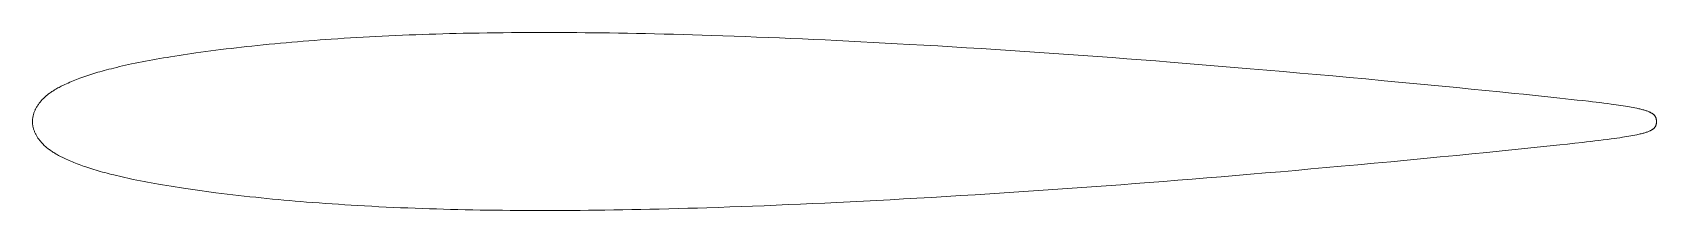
# Model space of a CAD drawing. Header units: millimetres. Extents: x 123.6 to 183.4, y 119.7 to 126.3.
import ezdxf

# ---------------------------------------------------------------- set-up
doc = ezdxf.new("R2010")
doc.units = ezdxf.units.MM
doc.layers.add('Geometries', color=7, linetype='Continuous')

msp = doc.modelspace()

# ---------------------------------------------------------------- linework, layer by layer
at = {"layer": 'Geometries', "linetype": 'Continuous', "lineweight": 13, "flags": 128}
for points in [[(123.554, 123), (123.554, 123.024), (123.555, 123.048), (123.557, 123.071), (123.559, 123.095), (123.562, 123.119), (123.565, 123.142), (123.569, 123.165), (123.574, 123.191), (123.58, 123.216), (123.586, 123.241), (123.593, 123.267), (123.6, 123.291), (123.609, 123.316), (123.617, 123.341), (123.627, 123.365), (123.637, 123.389), (123.647, 123.413), (123.658, 123.437), (123.669, 123.46), (123.681, 123.483), (123.693, 123.505), (123.708, 123.531), (123.723, 123.556), (123.738, 123.581), (123.755, 123.606), (123.771, 123.631), (123.789, 123.655), (123.806, 123.678), (123.824, 123.702), (123.844, 123.726), (123.864, 123.75), (123.884, 123.773), (123.905, 123.796), (123.926, 123.819), (123.948, 123.841), (123.972, 123.865), (123.996, 123.888), (124.021, 123.911), (124.046, 123.933), (124.071, 123.955), (124.097, 123.976), (124.122, 123.996), (124.148, 124.017), (124.175, 124.036), (124.206, 124.059), (124.238, 124.082), (124.271, 124.104), (124.304, 124.125), (124.337, 124.146), (124.37, 124.167), (124.411, 124.191), (124.452, 124.215), (124.493, 124.237), (124.535, 124.26), (124.576, 124.282), (124.618, 124.303), (124.659, 124.324), (124.701, 124.344), (124.743, 124.364), (124.804, 124.392), (124.866, 124.42), (124.927, 124.447), (124.989, 124.473), (125.051, 124.499), (125.112, 124.524), (125.173, 124.548), (125.235, 124.572), (125.296, 124.595), (125.37, 124.622), (125.444, 124.648), (125.518, 124.673), (125.592, 124.698), (125.667, 124.723), (125.741, 124.747), (125.816, 124.77), (125.891, 124.793), (125.967, 124.815), (126.042, 124.837), (126.118, 124.858), (126.193, 124.879), (126.283, 124.903), (126.372, 124.926), (126.462, 124.949), (126.551, 124.972), (126.66, 124.998), (126.769, 125.024), (126.878, 125.049), (126.987, 125.074), (127.096, 125.098), (127.206, 125.122), (127.335, 125.149), (127.464, 125.175), (127.593, 125.201), (127.723, 125.226), (127.855, 125.251), (127.987, 125.275), (128.12, 125.299), (128.252, 125.322), (128.385, 125.344), (128.517, 125.367), (128.65, 125.388), (128.805, 125.413), (128.96, 125.437), (129.115, 125.461), (129.271, 125.484), (129.426, 125.507), (129.581, 125.529), (129.764, 125.555), (129.948, 125.58), (130.131, 125.604), (130.315, 125.627), (130.505, 125.651), (130.695, 125.675), (130.886, 125.697), (131.076, 125.72), (131.267, 125.741), (131.457, 125.762), (131.648, 125.783), (131.858, 125.805), (132.067, 125.826), (132.277, 125.847), (132.487, 125.867), (132.697, 125.887), (132.907, 125.906), (133.118, 125.924), (133.328, 125.942), (133.538, 125.96), (133.748, 125.976), (133.955, 125.993), (134.161, 126.008), (134.368, 126.023), (134.575, 126.038), (134.809, 126.054), (135.044, 126.069), (135.279, 126.084), (135.514, 126.098), (135.749, 126.111), (135.984, 126.124), (136.22, 126.136), (136.455, 126.148), (136.701, 126.16), (136.947, 126.171), (137.194, 126.182), (137.44, 126.192), (137.687, 126.201), (137.933, 126.21), (138.184, 126.219), (138.434, 126.227), (138.684, 126.234), (138.935, 126.241), (139.185, 126.247), (139.436, 126.253), (139.731, 126.259), (140.026, 126.264), (140.322, 126.269), (140.617, 126.273), (140.918, 126.277), (141.22, 126.28), (141.521, 126.282), (141.822, 126.283), (142.124, 126.284), (142.425, 126.284), (142.726, 126.284), (143.028, 126.283), (143.329, 126.282), (143.63, 126.28), (143.932, 126.277), (144.233, 126.274), (144.534, 126.27), (144.836, 126.266), (145.167, 126.261), (145.498, 126.255), (145.83, 126.248), (146.161, 126.242), (146.493, 126.234), (146.844, 126.226), (147.195, 126.217), (147.547, 126.207), (147.898, 126.197), (148.25, 126.186), (148.601, 126.175), (149.015, 126.161), (149.429, 126.147), (149.843, 126.132), (150.257, 126.116), (150.68, 126.099), (151.102, 126.082), (151.525, 126.064), (151.947, 126.045), (152.369, 126.026), (152.792, 126.007), (153.214, 125.986), (153.661, 125.964), (154.108, 125.942), (154.555, 125.919), (155.001, 125.895), (155.448, 125.871), (155.895, 125.846), (156.421, 125.816), (156.948, 125.786), (157.474, 125.755), (158.001, 125.723), (158.538, 125.689), (159.075, 125.655), (159.612, 125.62), (160.149, 125.585), (160.686, 125.548), (161.222, 125.511), (161.759, 125.474), (162.296, 125.435), (162.833, 125.396), (163.369, 125.356), (163.906, 125.316), (164.442, 125.275), (164.979, 125.233), (165.515, 125.191), (166.105, 125.144), (166.695, 125.096), (167.285, 125.047), (167.875, 124.998), (168.465, 124.948), (169.074, 124.895), (169.683, 124.842), (170.292, 124.789), (170.901, 124.734), (171.51, 124.679), (172.119, 124.624), (172.728, 124.568), (173.398, 124.505), (174.068, 124.442), (174.737, 124.379), (175.407, 124.314), (176.076, 124.249), (176.609, 124.197), (177.141, 124.144), (177.673, 124.091), (178.206, 124.037), (178.54, 124.003), (178.875, 123.968), (179.209, 123.934), (179.544, 123.899), (179.878, 123.863), (180.091, 123.84), (180.304, 123.817), (180.517, 123.793), (180.729, 123.769), (180.942, 123.745), (181.081, 123.728), (181.22, 123.712), (181.359, 123.695), (181.498, 123.677), (181.637, 123.659), (181.776, 123.641), (181.864, 123.629), (181.953, 123.617), (182.041, 123.604), (182.129, 123.591), (182.217, 123.577), (182.306, 123.563), (182.375, 123.552), (182.444, 123.54), (182.513, 123.527), (182.582, 123.514), (182.651, 123.501), (182.719, 123.487), (182.756, 123.479), (182.793, 123.471), (182.83, 123.463), (182.867, 123.454), (182.904, 123.445), (182.941, 123.435), (182.978, 123.425), (183.006, 123.416), (183.035, 123.407), (183.064, 123.398), (183.092, 123.388), (183.12, 123.377), (183.149, 123.366), (183.177, 123.354), (183.192, 123.347), (183.208, 123.34), (183.224, 123.333), (183.239, 123.325), (183.254, 123.317), (183.269, 123.309), (183.283, 123.3), (183.297, 123.291), (183.309, 123.282), (183.321, 123.273), (183.333, 123.264), (183.344, 123.254), (183.354, 123.244), (183.364, 123.233), (183.374, 123.222), (183.382, 123.21), (183.391, 123.198), (183.398, 123.186), (183.405, 123.173), (183.412, 123.159), (183.418, 123.146), (183.423, 123.132), (183.428, 123.118), (183.432, 123.104), (183.435, 123.09), (183.439, 123.075), (183.441, 123.06), (183.443, 123.045), (183.445, 123.03), (183.446, 123.015), (183.446, 123)], [(183.446, 123), (183.446, 122.985), (183.445, 122.97), (183.444, 122.955), (183.442, 122.94), (183.44, 122.925), (183.437, 122.91), (183.434, 122.896), (183.43, 122.882), (183.425, 122.868), (183.421, 122.855), (183.416, 122.843), (183.41, 122.832), (183.405, 122.82), (183.398, 122.809), (183.392, 122.798), (183.384, 122.787), (183.377, 122.777), (183.369, 122.768), (183.361, 122.759), (183.352, 122.75), (183.343, 122.742), (183.334, 122.734), (183.325, 122.726), (183.313, 122.717), (183.301, 122.709), (183.289, 122.701), (183.276, 122.693), (183.261, 122.684), (183.245, 122.676), (183.229, 122.668), (183.213, 122.66), (183.196, 122.652), (183.18, 122.645), (183.152, 122.633), (183.123, 122.622), (183.095, 122.612), (183.067, 122.602), (183.038, 122.592), (183.01, 122.583), (182.982, 122.575), (182.954, 122.567), (182.925, 122.559), (182.885, 122.549), (182.844, 122.539), (182.804, 122.53), (182.763, 122.521), (182.722, 122.512), (182.647, 122.497), (182.572, 122.483), (182.497, 122.469), (182.422, 122.456), (182.346, 122.443), (182.271, 122.431), (182.195, 122.419), (182.091, 122.403), (181.987, 122.388), (181.883, 122.373), (181.779, 122.359), (181.627, 122.339), (181.476, 122.319), (181.324, 122.3), (181.172, 122.282), (181.02, 122.264), (180.869, 122.247), (180.717, 122.229), (180.438, 122.198), (180.16, 122.167), (179.881, 122.137), (179.526, 122.099), (179.171, 122.062), (178.817, 122.025), (178.462, 121.989), (178.107, 121.953), (177.752, 121.917), (177.194, 121.861), (176.636, 121.806), (176.079, 121.751), (175.47, 121.692), (174.861, 121.633), (174.253, 121.575), (173.644, 121.518), (173.035, 121.461), (172.426, 121.404), (171.817, 121.348), (171.259, 121.298), (170.701, 121.248), (170.142, 121.198), (169.584, 121.149), (169.025, 121.101), (168.467, 121.053), (167.932, 121.007), (167.397, 120.962), (166.862, 120.918), (166.326, 120.874), (165.791, 120.831), (165.266, 120.789), (164.74, 120.748), (164.214, 120.707), (163.688, 120.668), (163.152, 120.627), (162.615, 120.588), (162.078, 120.549), (161.541, 120.511), (161.005, 120.474), (160.468, 120.437), (159.931, 120.401), (159.394, 120.366), (158.857, 120.331), (158.32, 120.297), (157.783, 120.264), (157.245, 120.232), (156.708, 120.2), (156.171, 120.169), (155.679, 120.142), (155.186, 120.115), (154.693, 120.088), (154.201, 120.063), (153.708, 120.038), (153.215, 120.014), (152.769, 119.992), (152.322, 119.972), (151.875, 119.951), (151.428, 119.932), (150.98, 119.913), (150.533, 119.895), (150.112, 119.879), (149.69, 119.863), (149.269, 119.848), (148.847, 119.833), (148.425, 119.819), (148.074, 119.808), (147.722, 119.798), (147.371, 119.788), (147.02, 119.779), (146.668, 119.77), (146.317, 119.762), (145.985, 119.755), (145.654, 119.748), (145.322, 119.742), (144.991, 119.737), (144.659, 119.732), (144.358, 119.728), (144.057, 119.724), (143.755, 119.722), (143.454, 119.719), (143.153, 119.717), (142.851, 119.716), (142.55, 119.716), (142.274, 119.716), (141.998, 119.716), (141.721, 119.717), (141.445, 119.719), (141.169, 119.721), (140.893, 119.724), (140.617, 119.727), (140.34, 119.731), (140.064, 119.735), (139.788, 119.74), (139.512, 119.746), (139.236, 119.752), (138.975, 119.758), (138.715, 119.765), (138.455, 119.773), (138.194, 119.781), (137.934, 119.79), (137.666, 119.8), (137.397, 119.81), (137.129, 119.821), (136.861, 119.833), (136.593, 119.845), (136.329, 119.858), (136.066, 119.872), (135.803, 119.886), (135.539, 119.901), (135.304, 119.915), (135.069, 119.93), (134.834, 119.945), (134.6, 119.961), (134.365, 119.977), (134.13, 119.994), (133.895, 120.012), (133.66, 120.03), (133.45, 120.048), (133.24, 120.065), (133.03, 120.083), (132.82, 120.102), (132.61, 120.121), (132.403, 120.141), (132.197, 120.161), (131.991, 120.182), (131.785, 120.203), (131.575, 120.225), (131.365, 120.248), (131.155, 120.271), (130.944, 120.296), (130.735, 120.321), (130.525, 120.346), (130.315, 120.372), (130.145, 120.394), (129.975, 120.417), (129.806, 120.44), (129.636, 120.463), (129.467, 120.487), (129.297, 120.512), (129.128, 120.537), (128.973, 120.561), (128.818, 120.585), (128.663, 120.61), (128.508, 120.635), (128.353, 120.661), (128.198, 120.688), (128.066, 120.711), (127.933, 120.735), (127.801, 120.76), (127.669, 120.785), (127.537, 120.811), (127.405, 120.837), (127.273, 120.864), (127.17, 120.886), (127.067, 120.909), (126.963, 120.932), (126.86, 120.955), (126.757, 120.979), (126.655, 121.003), (126.552, 121.029), (126.469, 121.049), (126.386, 121.07), (126.303, 121.092), (126.22, 121.114), (126.137, 121.137), (126.055, 121.16), (125.973, 121.183), (125.897, 121.206), (125.822, 121.228), (125.747, 121.251), (125.673, 121.275), (125.598, 121.299), (125.524, 121.324), (125.46, 121.346), (125.397, 121.369), (125.334, 121.391), (125.271, 121.415), (125.208, 121.439), (125.145, 121.463), (125.083, 121.488), (125.026, 121.511), (124.969, 121.535), (124.912, 121.56), (124.856, 121.585), (124.799, 121.61), (124.743, 121.636), (124.698, 121.658), (124.653, 121.68), (124.608, 121.702), (124.564, 121.725), (124.519, 121.748), (124.475, 121.772), (124.441, 121.792), (124.407, 121.811), (124.373, 121.831), (124.34, 121.852), (124.307, 121.873), (124.274, 121.894), (124.241, 121.916), (124.209, 121.939), (124.177, 121.962), (124.146, 121.985), (124.115, 122.009), (124.085, 122.034), (124.057, 122.058), (124.029, 122.082), (124.002, 122.107), (123.975, 122.133), (123.948, 122.159), (123.925, 122.183), (123.902, 122.208), (123.879, 122.233), (123.857, 122.258), (123.836, 122.284), (123.815, 122.311), (123.795, 122.337), (123.775, 122.364), (123.757, 122.391), (123.742, 122.413), (123.728, 122.436), (123.714, 122.458), (123.701, 122.481), (123.688, 122.504), (123.676, 122.527), (123.664, 122.55), (123.653, 122.573), (123.643, 122.597), (123.632, 122.621), (123.623, 122.645), (123.614, 122.67), (123.605, 122.694), (123.597, 122.719), (123.59, 122.743), (123.583, 122.768), (123.578, 122.793), (123.572, 122.818), (123.567, 122.844), (123.563, 122.869), (123.56, 122.895), (123.557, 122.921), (123.556, 122.947), (123.554, 122.974), (123.554, 123)]]:
    msp.add_lwpolyline(points, dxfattribs=at)

doc.saveas('drawing.dxf')
